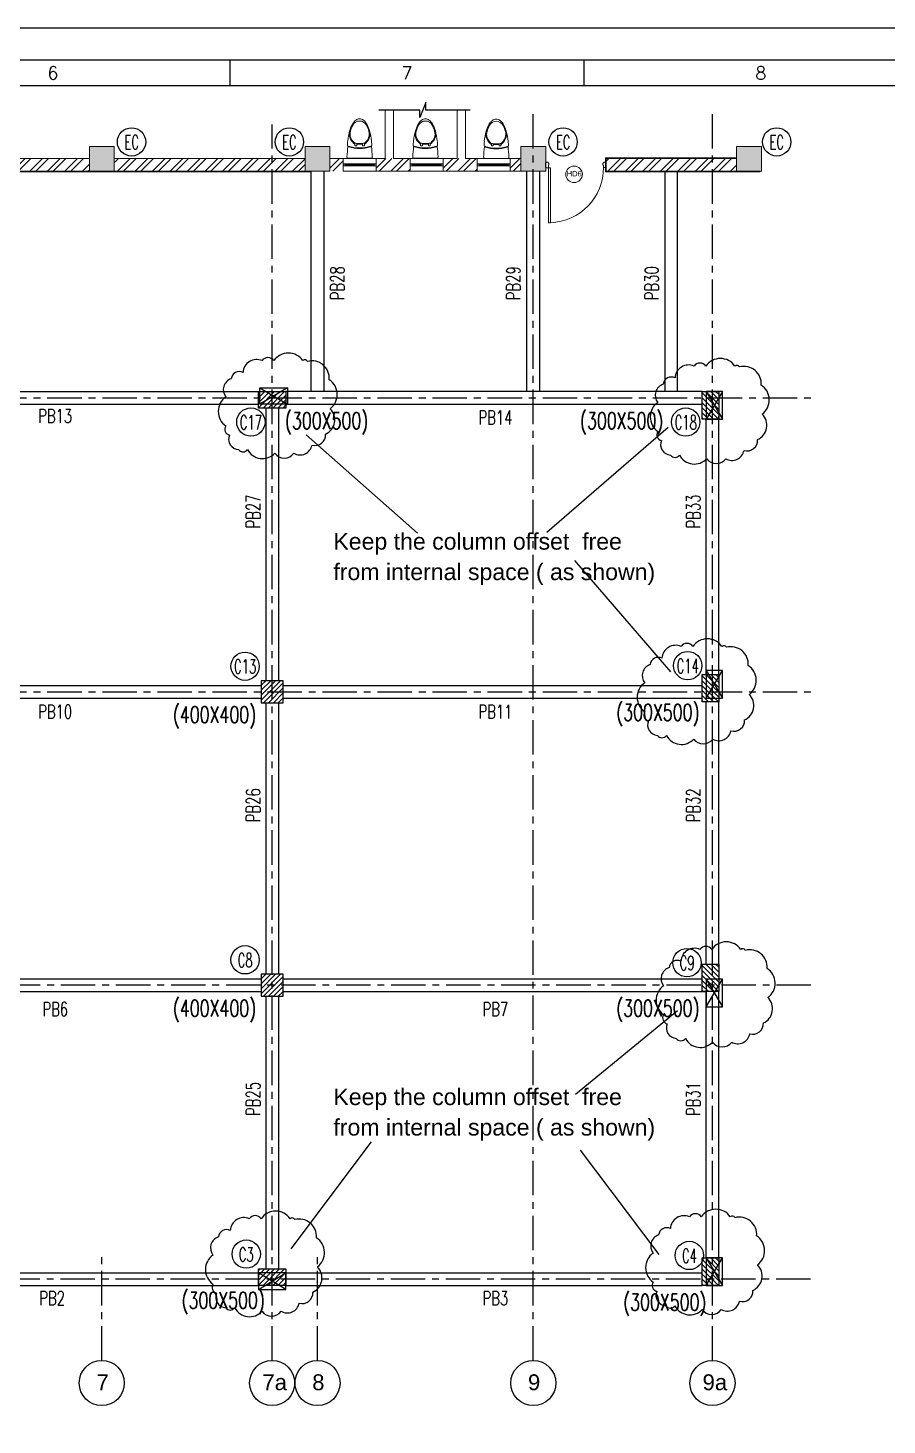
# Model space of a CAD drawing. Header units: millimetres. Extents: x 2659630 to 6742168, y -2425387 to -732288.
# Drawn here: x 3954133 to 3969742, y -1206041 to -1180677 of the extents above; entities that cross this region are included whole.
import ezdxf
from ezdxf.enums import TextEntityAlignment as Align

# ---------------------------------------------------------------- set-up
doc = ezdxf.new("R2010")
doc.units = ezdxf.units.MM
doc.linetypes.add('CENTER', pattern=[2, 1.25, -0.25, 0.25, -0.25])
for name, color, linetype, lineweight in [('A-ANNO-DIMS', 211, 'Continuous', 9), ('A-DOOR', 31, 'Continuous', 18), ('A-DOOR-FRAM', 31, 'Continuous', 18), ('A-DOOR-IDEN', 31, 'Continuous', 9), ('A-furniture', 37, 'Continuous', 0), ('A-GLAZ', 151, 'Continuous', 9), ('A-hatch', 253, 'Continuous', 0), ('A-PLASTER', 50, 'Continuous', 0), ('A-RCC', 2, 'Continuous', 0), ('A-WALL', 113, 'Continuous', 9), ('A-WALL-PATT', 111, 'Continuous', 0), ('licensing text', 7, 'Continuous', 5)]:
    doc.layers.add(name, color=color, linetype=linetype, lineweight=lineweight)
for name, color, linetype in [('PNA', 8, 'Continuous'), ('REVISION CLOUD', 7, 'Continuous'), ('S-BEAM NO', 3, 'Continuous'), ('S-BEAM OUTER', 4, 'Continuous'), ('S-BRECK LINE', 8, 'Continuous'), ('S-COLUMN', 1, 'Continuous'), ('S-COLUMN CIRCLE', 9, 'Continuous'), ('S-COLUMN HATCH', 8, 'Continuous'), ('S-COLUMN NO', 2, 'Continuous'), ('S-COLUMN SIZES', 2, 'Continuous'), ('S-GRIDE CIRCLE', 8, 'Continuous'), ('S-GRIDE LINE', 8, 'CENTER'), ('S-GRIDE NO', 1, 'Continuous')]:
    doc.layers.add(name, color=color, linetype=linetype)
doc.layers.get('A-ANNO-DIMS').off()
doc.styles.add('Arial', font='arial.ttf', dxfattribs={"height": 123})
doc.styles.add('Arial_1', font='arial.ttf', dxfattribs={"height": 98.353293})
doc.styles.add('ROMANS', font='r.shx', dxfattribs={"width": 0.7})
pattern_1 = [(45, (3773214.68, -1356914.08), (-159.09903, 159.09903), []), (45, (3773320.74, -1356914.08), (-159.09903, 159.09903), [])]

# ---------------------------------------------------------------- blocks, each defined once
blk = doc.blocks.new('A$C73F500AF')
at = {"layer": 'A-DOOR'}
blk.add_lwpolyline([(50, 1000), (85, 1000), (85, 0), (50, 0)], close=True, dxfattribs=at)
blk.add_arc((50, 1000), 1000, 272.0058, 0.0695, dxfattribs=at)
at = {"layer": 'A-DOOR-FRAM'}
for p, q in [((0, 1090), (12, 1090)), ((0, 1010), (0, 1090)), ((12, 1100), (40, 1100)), ((12, 1090), (12, 1100)), ((40, 1100), (60, 1075)), ((60, 1045), (50, 1045)), ((50, 1045), (50, 1000)), ((60, 1075), (60, 1045)), ((1060, 1101), (1040, 1076)), ((1040, 1076), (1040, 1046)), ((1040, 1046), (1050, 1046)), ((1050, 1046), (1050, 1001)), ((1088, 1101), (1060, 1101)), ((1088, 1091), (1088, 1101)), ((1100, 1091), (1088, 1091)), ((1100, 1011), (1100, 1091)), ((12, 1010), (0, 1010)), ((12, 1000), (12, 1010)), ((50, 1000), (12, 1000)), ((1050, 1001), (1088, 1001)), ((1088, 1001), (1088, 1011)), ((1088, 1011), (1100, 1011))]:
    blk.add_line(p, q, dxfattribs=at)
blk = doc.blocks.new('M_Door Tag_Mahindra_2_0mm - M_Door Tag_Mahindra 2-1437518-GROUND FLOOR PLAN-01')
at = {"layer": 'A-DOOR-IDEN'}
blk.add_circle((0, 0), 3, dxfattribs=at)
blk = doc.blocks.new('*U2014')
at = {"layer": 'A-GLAZ'}
for p, q in [((600, 230), (0, 230)), ((0, 132), (40, 132)), ((39, 130), (0, 130)), ((0, 130), (0, 100)), ((0, 100), (39, 100)), ((40, 98), (0, 98)), ((600, 0), (0, 0)), ((37, 109), (37, 121)), ((37, 121), (46, 121)), ((46, 109), (37, 109)), ((46, 122), (39, 130)), ((39, 100), (46, 108)), ((40, 132), (48, 123)), ((40, 132), (560, 132)), ((40, 111), (40, 119)), ((40, 119), (560, 119)), ((48, 119), (40, 119)), ((40, 119), (40, 111)), ((560, 111), (40, 111)), ((40, 111), (48, 111)), ((48, 107), (40, 98)), ((560, 98), (40, 98)), ((46, 121), (46, 122)), ((46, 108), (46, 109)), ((48, 123), (48, 119)), ((48, 123), (552, 123)), ((48, 111), (48, 107)), ((48, 107), (552, 107)), ((552, 123), (560, 132)), ((552, 119), (552, 123)), ((560, 119), (552, 119)), ((552, 107), (552, 111)), ((552, 111), (560, 111)), ((560, 98), (552, 107)), ((561, 130), (554, 122)), ((554, 122), (554, 121)), ((554, 121), (563, 121)), ((563, 109), (554, 109)), ((554, 109), (554, 108)), ((554, 108), (561, 100)), ((560, 132), (600, 132)), ((560, 119), (560, 111)), ((560, 111), (560, 119)), ((600, 98), (560, 98)), ((600, 130), (561, 130)), ((561, 100), (600, 100)), ((563, 121), (563, 109)), ((600, 100), (600, 130))]:
    blk.add_line(p, q, dxfattribs=at)
blk = doc.blocks.new('hjhgkhjjkhk')
at = {"layer": 'A-furniture', "linetype": 'ByBlock'}
for p, q in [((-3239410, 38907, -500), (-3238943, 38907, -500)), ((-3239263, 38679, -500), (-3239230, 38679, -500)), ((-3239263, 38630, -500), (-3239263, 38679, -500)), ((-3239231, 38637, -500), (-3239122, 38637, -500)), ((-3239230, 38679, -500), (-3239230, 38637, -500)), ((-3239123, 38651, -500), (-3239230, 38651, -500)), ((-3239123, 38679, -500), (-3239090, 38679, -500)), ((-3239123, 38637, -500), (-3239123, 38679, -500)), ((-3239090, 38679, -500), (-3239090, 38630, -500))]:
    blk.add_line(p, q, dxfattribs=at)
for centre, radius, start, end in [((-3239382, 38882, -500), 25.6, 103.2172, 184.3205), ((-3234363, 39215, -500), 5055, 183.7972, 185.9339), ((-3238971, 38882, -500), 25.6, 355.6795, 76.7816), ((-3243990, 39215, -500), 5055, 354.0661, 356.2028), ((-3239285, 38652, -500), 114, 159.1995, 186.5683), ((-3234351, 39220, -500), 5080, 186.5683, 187.0896), ((-3238431, 38682, -500), 965, 185.2831, 196.4207), ((-3239383, 38693, -500), 7.92, 185.9341, 288.7781), ((-3239379, 38706, -500), 7.92, 185.267, 288.2867), ((-3239176, 38085, -500), 635, 71.2219, 108.7781), ((-3239176, 38092, -500), 639, 71.7134, 108.2867), ((-3239160, 38466, -500), 206, 151.8794, 195.9425), ((-3239125, 38450, -500), 244, 124.5259, 152.5265), ((-3239125, 38450, -500), 229, 133.9968, 159.4423), ((-3239231, 38561, -500), 76.2, 90, 133.9968), ((-3239122, 38561, -500), 76.2, 46.0032, 90), ((-3239228, 38450, -500), 244, 27.4735, 55.4741), ((-3239228, 38450, -500), 229, 20.5577, 46.0032), ((-3239193, 38466, -500), 206, 344.0575, 28.1207), ((-3239921, 38682, -500), 965, 343.5793, 354.7169), ((-3238974, 38706, -500), 7.92, 251.7135, 354.733), ((-3238970, 38693, -500), 7.92, 251.2221, 354.0659), ((-3239068, 38652, -500), 114, 353.4317, 20.8005), ((-3244002, 39220, -500), 5080, 352.9104, 353.4317), ((-3238749, 38591, -500), 635, 196.5593, 209.3999), ((-3239160, 38466, -500), 191, 160.1349, 195.9191), ((-3238749, 38591, -500), 620, 196.5666, 207.1313), ((-3239176, 38371, -500), 140, 207.1313, 332.8687), ((-3239604, 38591, -500), 620, 332.8687, 343.4334), ((-3239604, 38591, -500), 635, 330.6001, 343.4407), ((-3239193, 38466, -500), 191, 344.0809, 19.8651), ((-3239114, 38385, -500), 216, 209.3045, 232.3768), ((-3239176, 38301, -500), 111, 231.6356, 270), ((-3239176, 38301, -500), 111, 270, 308.3644), ((-3239239, 38385, -500), 216, 307.6232, 330.6955)]:
    blk.add_arc(centre, radius, start, end, dxfattribs=at)
blk = doc.blocks.new('A1_SHEET.')
at = {"flags": 128}
blk.add_lwpolyline([(0, 0), (0, 594), (841, 594), (841, 0)], close=True, dxfattribs=at)
at = {"layer": 'PNA'}
for p, q in [((418, 587.8), (418, 582.8)), ((486.42, 587.8), (486.42, 582.8))]:
    blk.add_line(p, q, dxfattribs=at)
at = {"layer": 'PNA', "color": 1}
for points in [[(7.5, 6.2), (833.5, 6.2), (833.5, 587.8), (7.5, 587.8)], [(17.5, 11.2), (828.5, 11.2), (828.5, 582.8), (17.5, 582.8)]]:
    blk.add_lwpolyline(points, close=True, dxfattribs=at)
at = {"layer": 'PNA', "style": 'ROMANS'}
for s, p in [('6', (383.8, 585.3)), ('7', (452.22, 585.3)), ('8', (520.63, 585.3))]:
    blk.add_text(s, height=2.5, dxfattribs=at).set_placement(p, align=Align.MIDDLE)

msp = doc.modelspace()

# ---------------------------------------------------------------- hatches: boundary and pattern name
at = {"layer": 'A-WALL-PATT'}
h = msp.add_hatch(dxfattribs=at)
h.set_pattern_fill('ANSI32', color=256, scale=600, angle=360, style=0)
h.set_pattern_definition(pattern_1)
h.paths.add_polyline_path([(3955249.381, -1183047.978), (3951779.381, -1183047.857), (3951779.38, -1183277.946), (3955249.38, -1183278.04)])
h = msp.add_hatch(dxfattribs=at)
h.set_pattern_fill('ANSI32', color=256, scale=600, angle=360, style=0)
h.set_pattern_definition(pattern_1)
h.paths.add_polyline_path([(3959169.381, -1183047.978), (3955699.381, -1183047.96), (3955699.38, -1183277.957), (3955700.351, -1183277.957), (3959169.38, -1183278.142)])
h = msp.add_hatch(dxfattribs=at)
h.set_pattern_fill('ANSI32', color=256, scale=600, angle=360, style=0)
h.set_pattern_definition([(45, (3784974.68, -1356914.14), (-159.09903, 159.09903), []), (45, (3785080.74, -1356914.14), (-159.09903, 159.09903), [])])
h.paths.add_polyline_path([(3959859.459, -1183278.088), (3959859.459, -1183048.01), (3959619.381, -1183048.015), (3959619.38, -1183278.094)])
h = msp.add_hatch(dxfattribs=at)
h.set_pattern_fill('ANSI32', color=256, scale=600, angle=360, style=0)
h.set_pattern_definition([(45, (3785814.76, -1356914.17), (-159.09903, 159.09903), []), (45, (3785920.82, -1356914.17), (-159.09903, 159.09903), [])])
h.paths.add_polyline_path([(3961076.959, -1183277.902), (3961076.959, -1183047.824), (3960459.461, -1183048.04), (3960459.46, -1183278.119)])
h = msp.add_hatch(dxfattribs=at)
h.set_pattern_fill('ANSI32', color=256, scale=600, angle=360, style=0)
h.set_pattern_definition([(45, (3787032.26, -1356914.18), (-159.09903, 159.09903), []), (45, (3787138.32, -1356914.18), (-159.09903, 159.09903), [])])
h.paths.add_polyline_path([(3962294.459, -1183277.915), (3962294.459, -1183047.837), (3961676.961, -1183048.053), (3961676.96, -1183278.132)])
h = msp.add_hatch(dxfattribs=at)
h.set_pattern_fill('ANSI32', color=256, scale=600, angle=360, style=0)
h.set_pattern_definition([(45, (3788249.76, -1356914.18), (-159.09903, 159.09903), []), (45, (3788355.83, -1356914.18), (-159.09903, 159.09903), [])])
h.paths.add_polyline_path([(3963089.38, -1183278.064), (3963089.381, -1183047.985), (3962894.462, -1183048.053), (3962894.461, -1183278.132)])
h = msp.add_hatch(dxfattribs=at)
h.set_pattern_fill('ANSI32', color=256, scale=600, angle=360, style=0)
h.set_pattern_definition(pattern_1)
h.paths.add_polyline_path([(3964639.132, -1183047.856), (3967009.38, -1183047.856), (3967009.38, -1183277.864), (3964639.132, -1183277.864)])
at = {"layer": 'S-COLUMN HATCH', "true_color": 0x939598}
h = msp.add_hatch(dxfattribs=at)
h.set_pattern_fill('ANSI31', color=252, scale=20, angle=180)
h.set_pattern_definition([(225, (308004.35, -312647.56), (44.9012806, -44.9012806), [])])
h.paths.add_polyline_path([(3958321.071, -1187277.705), (3958821.07, -1187277.705), (3958821.07, -1187577.707), (3958321.071, -1187577.707)])
h = msp.add_hatch(dxfattribs=at)
h.set_pattern_fill('ANSI31', color=252, scale=20, angle=270)
h.set_pattern_definition([(315, (3091754.31, -4838094.43), (44.9012806, 44.9012806), [])])
h.paths.add_polyline_path([(3966384.454, -1187777.704), (3966384.454, -1187277.705), (3966684.456, -1187277.705), (3966684.456, -1187777.704)])
h = msp.add_hatch(dxfattribs=at)
h.set_pattern_fill('ANSI31', color=252, scale=20, angle=180)
h.set_pattern_definition([(225, (301444.07, -328067.846), (44.9012806, -44.9012806), [])])
h.paths.add_polyline_path([(3958771.07, -1192527.707), (3958371.07, -1192527.707), (3958371.07, -1192927.707), (3958771.07, -1192927.707)])
h = msp.add_hatch(dxfattribs=at)
h.set_pattern_fill('ANSI31', color=252, scale=20, angle=270)
h.set_pattern_definition([(315, (3091754.32, -4843229.43), (44.9012806, 44.9012806), [])])
h.paths.add_polyline_path([(3966384.461, -1192912.707), (3966384.461, -1192412.708), (3966684.463, -1192412.708), (3966684.463, -1192912.707)])
h = msp.add_hatch(dxfattribs=at)
h.set_pattern_fill('ANSI31', color=252, scale=20, angle=270)
h.set_pattern_definition([(315, (3091754.31, -4848489.43), (44.9012806, 44.9012806), [])])
h.paths.add_polyline_path([(3966384.451, -1198172.706), (3966384.451, -1197672.708), (3966684.454, -1197672.708), (3966684.454, -1198172.706)])
h = msp.add_hatch(dxfattribs=at)
h.set_pattern_fill('ANSI31', color=252, scale=20, angle=180)
h.set_pattern_definition([(225, (301444.07, -333397.846), (44.9012806, -44.9012806), [])])
h.paths.add_polyline_path([(3958771.07, -1197857.707), (3958371.07, -1197857.707), (3958371.07, -1198257.707), (3958771.07, -1198257.707)])
h = msp.add_hatch(dxfattribs=at)
h.set_pattern_fill('ANSI31', color=252, scale=20, angle=270)
h.set_pattern_definition([(315, (3091754.31, -4853824.43), (44.9012806, 44.9012806), [])])
h.paths.add_polyline_path([(3966384.454, -1203507.707), (3966384.454, -1203007.708), (3966684.456, -1203007.708), (3966684.456, -1203507.707)])
h = msp.add_hatch(dxfattribs=at)
h.set_pattern_fill('ANSI31', color=252, scale=20, angle=180)
h.set_pattern_definition([(225, (308004.35, -328577.56), (44.9012806, -44.9012806), [])])
h.paths.add_polyline_path([(3958321.071, -1203207.704), (3958821.07, -1203207.704), (3958821.07, -1203507.707), (3958321.071, -1203507.707)])

# ---------------------------------------------------------------- linework, layer by layer
at = {"layer": 'A-hatch', "color": 252, "true_color": 0x939598}
for points in [[(3955249.456, -1183277.972), (3955249.456, -1182827.972), (3955699.38, -1183277.974)], [(3955699.38, -1183277.974), (3955249.456, -1182827.972), (3955699.38, -1182827.974)], [(3959169.456, -1183277.992), (3959169.456, -1182827.992), (3959619.38, -1183277.994)], [(3959619.38, -1183277.994), (3959169.456, -1182827.992), (3959619.38, -1182827.994)], [(3963089.382, -1183278.012), (3963089.38, -1183278.012), (3963089.382, -1182828.012)], [(3963089.454, -1183278.012), (3963089.382, -1182828.012), (3963089.454, -1182828.012)], [(3963089.382, -1183278.012), (3963089.382, -1182828.012), (3963089.454, -1183278.012)], [(3963089.456, -1183278.012), (3963089.454, -1182828.012), (3963089.456, -1182828.012)], [(3963089.454, -1183278.012), (3963089.454, -1182828.012), (3963089.456, -1183278.012)], [(3963539.38, -1183278.015), (3963089.456, -1182828.012), (3963539.38, -1182828.015)], [(3963089.456, -1183278.012), (3963089.456, -1182828.012), (3963539.38, -1183278.015)], [(3963539.38, -1183278.015), (3963539.38, -1182828.015), (3963539.382, -1182828.015)], [(3967009.382, -1183278.033), (3967009.38, -1183278.033), (3967009.382, -1182828.037)], [(3967009.454, -1183278.033), (3967009.382, -1182828.037), (3967009.454, -1182828.037)], [(3967009.382, -1183278.033), (3967009.382, -1182828.037), (3967009.454, -1183278.033)], [(3967009.456, -1183278.033), (3967009.454, -1182828.037), (3967009.456, -1182828.037)], [(3967009.454, -1183278.033), (3967009.454, -1182828.037), (3967009.456, -1183278.033)], [(3967459.38, -1183278.035), (3967009.456, -1182828.037), (3967459.38, -1182828.039)], [(3967009.456, -1183278.033), (3967009.456, -1182828.037), (3967459.38, -1183278.035)], [(3967459.38, -1183278.035), (3967459.38, -1182828.039), (3967459.382, -1182828.039)]]:
    msp.add_solid(points, dxfattribs=at)
at = {"layer": 'A-PLASTER'}
for p, q in [((3967009.382, -1183036.032), (3964627.132, -1183035.855)), ((3964627.132, -1183035.855), (3964627.132, -1183289.851)), ((3959267.311, -1183290.148), (3950808.09, -1183289.92)), ((3964627.132, -1183289.851), (3967435.936, -1183290.025))]:
    msp.add_line(p, q, dxfattribs=at)
at = {"layer": 'A-RCC'}
for p, q in [((3959169.382, -1182827.992), (3959169.38, -1183277.992)), ((3959169.382, -1182827.992), (3959169.38, -1183278.086)), ((3959619.382, -1182827.994), (3959169.382, -1182827.992)), ((3959619.382, -1182827.994), (3959169.382, -1182827.992)), ((3959619.38, -1183277.994), (3959619.382, -1182827.994)), ((3959619.38, -1183277.994), (3959619.382, -1182827.994)), ((3963089.382, -1182828.012), (3963089.38, -1183278.012)), ((3963539.382, -1182828.015), (3963089.382, -1182828.012)), ((3963539.38, -1183278.015), (3963539.382, -1182828.015)), ((3967009.38, -1183278.033), (3967009.382, -1182828.037)), ((3967009.382, -1182828.037), (3967459.382, -1182828.039)), ((3967459.382, -1182828.039), (3967459.38, -1183278.035)), ((3959169.38, -1183277.992), (3959619.38, -1183277.994)), ((3959169.38, -1183277.992), (3959619.38, -1183277.994)), ((3963089.38, -1183278.012), (3963539.38, -1183278.015)), ((3967459.38, -1183278.035), (3967009.38, -1183278.033))]:
    msp.add_line(p, q, dxfattribs=at)
msp.add_lwpolyline([(3955699.38, -1183277.974), (3955699.382, -1182827.974), (3955249.382, -1182827.972), (3955249.38, -1183278.068), (3955700.351, -1183277.957), (3955250.351, -1183277.955)], dxfattribs=at)
at = {"layer": 'A-WALL'}
for p, q in [((3960626.14, -1183048.001), (3960626.136, -1182167.046)), ((3960776.14, -1183048.002), (3960776.136, -1182167.046)), ((3961932.756, -1183048.014), (3961932.752, -1182167.052)), ((3962082.756, -1183048.015), (3962082.752, -1182167.053)), ((3951779.38, -1183047.857), (3955249.381, -1183047.978)), ((3955699.381, -1183047.96), (3959169.381, -1183047.978)), ((3959859.459, -1183048.022), (3959619.381, -1183047.995)), ((3959859.459, -1183048.022), (3959859.459, -1183278.009)), ((3960626.14, -1183048.001), (3960459.459, -1183048)), ((3960459.459, -1183048.019), (3960459.459, -1183278.006)), ((3961076.959, -1183048.016), (3960776.14, -1183048.002)), ((3961076.959, -1183048.016), (3961076.959, -1183278.003)), ((3961676.959, -1183048.015), (3961932.761, -1183048.014)), ((3961676.959, -1183048.015), (3961676.959, -1183278.006)), ((3962082.761, -1183048.015), (3962294.459, -1183048.016)), ((3962294.46, -1183048.022), (3962294.46, -1183278.01)), ((3963089.381, -1183048.014), (3962894.459, -1183048.013)), ((3962894.46, -1183048.022), (3962894.46, -1183278.013)), ((3967009.381, -1183048.032), (3964639.132, -1183047.856)), ((3964639.132, -1183047.856), (3964639.132, -1183277.852)), ((3959279.358, -1183278.148), (3951779.38, -1183277.946)), ((3961076.96, -1183278.003), (3960459.46, -1183278)), ((3962294.46, -1183278.01), (3961676.959, -1183278.006)), ((3963199.374, -1183278.008), (3962894.46, -1183278.01)), ((3963199.374, -1183278.014), (3963429.222, -1183278.014)), ((3964639.132, -1183277.852), (3967009.38, -1183277.864)), ((3965929.374, -1183278.025), (3965929.374, -1183278.025))]:
    msp.add_line(p, q, dxfattribs=at)
at = {"layer": 'A-WALL', "color": 1}
for p, q in [((3961159.374, -1183278.004), (3960709.38, -1183278.001)), ((3961759.374, -1183278.007), (3962339.38, -1183278.01))]:
    msp.add_line(p, q, dxfattribs=at)
at = {"layer": 'A-WALL'}
msp.add_arc((3965929.374, -1183278.025), 20, 269.9923263, 269.9997035, dxfattribs=at)
at = {"layer": 'REVISION CLOUD', "ltscale": 2500}
for p, q in [((3958346.07, -1187207.66), (3958846.068, -1187507.858)), ((3958846.068, -1187207.66), (3958346.07, -1187507.858)), ((3966754.459, -1187277.703), (3966454.456, -1187777.701)), ((3966454.456, -1187277.703), (3966754.459, -1187777.701)), ((3966454.456, -1192842.705), (3966754.459, -1192342.807)), ((3966454.456, -1192342.807), (3966754.459, -1192842.705)), ((3966454.466, -1197947.705), (3966754.468, -1198447.603)), ((3966454.466, -1198447.603), (3966754.468, -1197947.706)), ((3966454.466, -1203507.705), (3966754.468, -1203007.807)), ((3966454.466, -1203007.807), (3966754.468, -1203507.705)), ((3958820.959, -1203577.705), (3958321.061, -1203277.702)), ((3958321.061, -1203577.705), (3958820.959, -1203277.702))]:
    msp.add_line(p, q, dxfattribs=at)
for points in [[(3958040.942, -1186930.689, 0.52056705), (3957826.544, -1187046.053, 0.52056705), (3957727.596, -1187375.661, 0.52056705), (3957727.596, -1187903.038, 0.52056705), (3957727.596, -1187903.038, 0.52056705), (3957793.568, -1188067.842, 0.52056705), (3957958.487, -1188331.527, 0.52056705), (3958123.407, -1188331.527, 0.52056705), (3958618.166, -1188397.45, 0.52056705), (3958964.498, -1188397.45, 0.52056705), (3959294.337, -1188249.125, 0.52056705), (3959541.711, -1188051.36, 0.52056705), (3959624.176, -1187589.909, 0.52056705), (3959607.683, -1187062.536, 0.52056705), (3959607.683, -1187062.536, 0.52056705), (3959607.683, -1187062.536, 0.52056705), (3959211.872, -1186732.923, 0.52056705), (3959211.872, -1186732.923, 0.52056705), (3959129.417, -1186716.445, 0.52056705), (3958601.673, -1186716.445, 0.52056705), (3958601.673, -1186716.445, 0.52056705), (3958387.274, -1186716.445, 0.52056705), (3958040.942, -1186930.689)], [(3965889.443, -1187029.968, 0.52056705), (3965675.044, -1187145.331, 0.52056705), (3965576.096, -1187474.939, 0.52056705), (3965576.096, -1188002.317, 0.52056705), (3965576.096, -1188002.317, 0.52056705), (3965642.068, -1188167.121, 0.52056705), (3965806.988, -1188430.806, 0.52056705), (3965971.907, -1188430.806, 0.52056705), (3966466.666, -1188496.729, 0.52056705), (3966812.998, -1188496.729, 0.52056705), (3967142.837, -1188348.404, 0.52056705), (3967390.212, -1188150.638, 0.52056705), (3967472.677, -1187689.188, 0.52056705), (3967456.184, -1187161.814, 0.52056705), (3967456.184, -1187161.814, 0.52056705), (3967456.184, -1187161.814, 0.52056705), (3967060.373, -1186832.202, 0.52056705), (3967060.373, -1186832.202, 0.52056705), (3966977.918, -1186815.723, 0.52056705), (3966450.173, -1186815.723, 0.52056705), (3966450.173, -1186815.723, 0.52056705), (3966235.775, -1186815.723, 0.52056705), (3965889.443, -1187029.968)], [(3965652.737, -1192119.403, 0.52056705), (3965438.339, -1192234.767, 0.52056705), (3965339.391, -1192564.375, 0.52056705), (3965339.391, -1193091.753, 0.52056705), (3965339.391, -1193091.753, 0.52056705), (3965405.363, -1193256.557, 0.52056705), (3965570.282, -1193520.242, 0.52056705), (3965735.202, -1193520.242, 0.52056705), (3966229.961, -1193586.165, 0.52056705), (3966576.293, -1193586.165, 0.52056705), (3966906.132, -1193437.84, 0.52056705), (3967153.506, -1193240.074, 0.52056705), (3967235.971, -1192778.624, 0.52056705), (3967219.478, -1192251.25, 0.52056705), (3967219.478, -1192251.25, 0.52056705), (3967219.478, -1192251.25, 0.52056705), (3966823.667, -1191921.638, 0.52056705), (3966823.667, -1191921.638, 0.52056705), (3966741.212, -1191905.159, 0.52056705), (3966213.468, -1191905.159, 0.52056705), (3966213.468, -1191905.159, 0.52056705), (3965999.069, -1191905.159, 0.52056705), (3965652.737, -1192119.403)], [(3965995.353, -1197620.481, 0.52056705), (3965780.955, -1197735.844, 0.52056705), (3965682.007, -1198065.452, 0.52056705), (3965682.007, -1198592.83, 0.52056705), (3965682.007, -1198592.83, 0.52056705), (3965747.979, -1198757.634, 0.52056705), (3965912.898, -1199021.319, 0.52056705), (3966077.818, -1199021.319, 0.52056705), (3966572.577, -1199087.242, 0.52056705), (3966918.909, -1199087.242, 0.52056705), (3967248.748, -1198938.917, 0.52056705), (3967496.122, -1198741.151, 0.52056705), (3967578.587, -1198279.701, 0.52056705), (3967562.094, -1197752.327, 0.52056705), (3967562.094, -1197752.327, 0.52056705), (3967562.094, -1197752.327, 0.52056705), (3967166.283, -1197422.715, 0.52056705), (3967166.283, -1197422.715, 0.52056705), (3967083.828, -1197406.236, 0.52056705), (3966556.084, -1197406.236, 0.52056705), (3966556.084, -1197406.236, 0.52056705), (3966341.685, -1197406.236, 0.52056705), (3965995.353, -1197620.481)], [(3957808.452, -1202509.081, 0.52056705), (3957594.054, -1202624.444, 0.52056705), (3957495.106, -1202954.052, 0.52056705), (3957495.106, -1203481.43, 0.52056705), (3957495.106, -1203481.43, 0.52056705), (3957561.078, -1203646.234, 0.52056705), (3957725.998, -1203909.919, 0.52056705), (3957890.917, -1203909.919, 0.52056705), (3958385.676, -1203975.842, 0.52056705), (3958732.008, -1203975.842, 0.52056705), (3959061.847, -1203827.517, 0.52056705), (3959309.222, -1203629.751, 0.52056705), (3959391.687, -1203168.301, 0.52056705), (3959375.194, -1202640.927, 0.52056705), (3959375.194, -1202640.927, 0.52056705), (3959375.194, -1202640.927, 0.52056705), (3958979.383, -1202311.315, 0.52056705), (3958979.383, -1202311.315, 0.52056705), (3958896.928, -1202294.836, 0.52056705), (3958369.183, -1202294.836, 0.52056705), (3958369.183, -1202294.836, 0.52056705), (3958154.785, -1202294.836, 0.52056705), (3957808.452, -1202509.081)], [(3965805.409, -1202474.569, 0.52056705), (3965591.011, -1202589.933, 0.52056705), (3965492.063, -1202919.541, 0.52056705), (3965492.063, -1203446.919, 0.52056705), (3965492.063, -1203446.919, 0.52056705), (3965558.035, -1203611.723, 0.52056705), (3965722.955, -1203875.408, 0.52056705), (3965887.874, -1203875.408, 0.52056705), (3966382.633, -1203941.331, 0.52056705), (3966728.965, -1203941.331, 0.52056705), (3967058.804, -1203793.006, 0.52056705), (3967306.179, -1203595.24, 0.52056705), (3967388.644, -1203133.79, 0.52056705), (3967372.151, -1202606.416, 0.52056705), (3967372.151, -1202606.416, 0.52056705), (3967372.151, -1202606.416, 0.52056705), (3966976.34, -1202276.804, 0.52056705), (3966976.34, -1202276.804, 0.52056705), (3966893.885, -1202260.325, 0.52056705), (3966366.14, -1202260.325, 0.52056705), (3966366.14, -1202260.325, 0.52056705), (3966151.742, -1202260.325, 0.52056705), (3965805.409, -1202474.569)]]:
    msp.add_lwpolyline(points, format="xyb", dxfattribs=at)
for points in [[(3958346.07, -1187207.66), (3958846.068, -1187207.66), (3958846.068, -1187507.662), (3958346.07, -1187507.662)], [(3966754.459, -1187277.703), (3966454.456, -1187277.703), (3966454.456, -1187777.701), (3966754.459, -1187777.701)], [(3966754.459, -1192342.807), (3966454.456, -1192342.807), (3966454.456, -1192842.705), (3966754.459, -1192842.705)], [(3966754.468, -1197947.705), (3966454.466, -1197947.705), (3966454.466, -1198447.603), (3966754.468, -1198447.603)], [(3966754.468, -1203007.807), (3966454.466, -1203007.807), (3966454.466, -1203507.705), (3966754.468, -1203507.705)], [(3958321.061, -1203277.702), (3958321.061, -1203577.705), (3958820.959, -1203577.705), (3958820.959, -1203277.702)]]:
    msp.add_lwpolyline(points, close=True, dxfattribs=at)
for points in [[(3965765.74, -1187933.466), (3963558.881, -1189837.544)], [(3959186.768, -1188065.252), (3961213.664, -1189850.529)], [(3965812.312, -1192369.242), (3964068.624, -1190346.367)], [(3965933.117, -1198518.177), (3964083.129, -1200038.708)], [(3958915.369, -1202838.907), (3960373.932, -1200897.783)], [(3965601.041, -1202942.386), (3964170.848, -1201048.189)]]:
    msp.add_lwpolyline(points, dxfattribs=at)
at = {"layer": 'S-BEAM OUTER', "ltscale": 2500}
for p, q in [((3959279.358, -1187277.939), (3959279.31, -1183277.993)), ((3959509.449, -1183277.994), (3959509.496, -1187277.939)), ((3963199.215, -1187277.705), (3963199.374, -1183278.016)), ((3963429.222, -1183278.014), (3963429.353, -1187277.96)), ((3965704.456, -1183277.995, 0), (3965704.456, -1187277.729, 0)), ((3965934.456, -1187277.881, 0), (3965934.477, -1183277.859)), ((3950796.068, -1187277.898), (3958321.071, -1187277.898)), ((3966384.454, -1187277.705), (3958821.07, -1187277.705)), ((3950796.068, -1187507.898), (3958321.071, -1187507.898)), ((3958821.07, -1187507.705), (3966384.454, -1187507.705)), ((3958456.068, -1187577.707), (3958456.068, -1192527.707)), ((3958686.068, -1187577.707), (3958686.068, -1192527.707)), ((3966454.456, -1192412.708), (3966454.456, -1187777.704)), ((3966684.456, -1192462.708), (3966684.456, -1187727.705)), ((3950771.003, -1192612.708), (3958371.07, -1192612.708)), ((3958767.909, -1192612.708), (3966384.461, -1192612.708)), ((3950771.003, -1192842.708), (3958371.07, -1192842.708)), ((3958767.909, -1192842.708), (3966384.461, -1192842.708)), ((3958456.068, -1192927.707), (3958456.068, -1197857.707)), ((3958686.068, -1192927.707), (3958686.068, -1197857.707)), ((3966454.463, -1197672.708), (3966454.463, -1192912.707)), ((3966684.463, -1197722.709), (3966684.463, -1192912.707)), ((3950771.003, -1197942.706), (3958371.07, -1197942.706)), ((3958771.07, -1197942.706), (3966384.451, -1197942.706)), ((3950771.003, -1198172.706), (3958371.07, -1198172.706)), ((3958771.07, -1198172.706), (3966454.456, -1198172.706)), ((3966454.454, -1203007.708), (3966454.454, -1198172.706)), ((3966684.454, -1203007.708), (3966684.454, -1198172.706)), ((3958456.068, -1198257.705), (3958456.068, -1203207.704)), ((3958686.068, -1198257.705), (3958686.068, -1203207.704)), ((3950820.998, -1203277.707), (3958326.066, -1203277.707)), ((3950820.998, -1203507.707), (3958326.066, -1203507.707)), ((3958826.065, -1203277.709), (3966384.454, -1203277.707)), ((3958826.065, -1203507.709), (3966384.454, -1203507.707))]:
    msp.add_line(p, q, dxfattribs=at)
at = {"layer": 'S-BRECK LINE'}
msp.add_lwpolyline([(3962166.303, -1182167.046), (3961363.8, -1182167.047), (3961363.8, -1182029.674), (3961250.984, -1182304.421), (3961250.984, -1182167.047), (3960508.206, -1182167.046)], dxfattribs=at)
at = {"layer": 'S-COLUMN', "color": 1}
for points in [[(3958321.071, -1187277.705), (3958821.07, -1187277.705), (3958821.07, -1187577.707), (3958321.071, -1187577.707)], [(3966384.454, -1187777.704), (3966384.454, -1187277.705), (3966684.456, -1187277.705), (3966684.456, -1187777.704)], [(3958771.07, -1192527.707), (3958371.07, -1192527.707), (3958371.07, -1192927.707), (3958771.07, -1192927.707)], [(3966384.461, -1192912.707), (3966384.461, -1192412.708), (3966684.463, -1192412.708), (3966684.463, -1192912.707)], [(3966384.451, -1198172.706), (3966384.451, -1197672.708), (3966684.454, -1197672.708), (3966684.454, -1198172.706)], [(3958771.07, -1197857.707), (3958371.07, -1197857.707), (3958371.07, -1198257.707), (3958771.07, -1198257.707)], [(3966384.454, -1203507.707), (3966384.454, -1203007.708), (3966684.456, -1203007.708), (3966684.456, -1203507.707)], [(3958321.071, -1203207.704), (3958821.07, -1203207.704), (3958821.07, -1203507.707), (3958321.071, -1203507.707)]]:
    msp.add_lwpolyline(points, close=True, dxfattribs=at)
at = {"layer": 'S-COLUMN CIRCLE'}
for centre in [(3956015.121, -1182745.634), (3956015.121, -1182745.634), (3958882.893, -1182745.634), (3958882.893, -1182745.634), (3963855.974, -1182745.634), (3963855.974, -1182745.634), (3967737.318, -1182745.634), (3967737.318, -1182745.634), (3958183.005, -1187832.116), (3966083.094, -1187832.116), (3958078.455, -1192264.932), (3966119.672, -1192254.134), (3958078.455, -1197594.932), (3966106.401, -1197646.726), (3958098.548, -1202937.785), (3966149.236, -1202962.179)]:
    msp.add_circle(centre, 257.143, dxfattribs=at)
at = {"layer": 'S-GRIDE CIRCLE'}
for centre in [(3955474.461, -1205278.267), (3955474.461, -1205278.267), (3955474.461, -1205278.267), (3958571.07, -1205278.267), (3958571.07, -1205278.267), (3958571.07, -1205278.267), (3959394.461, -1205278.267), (3959394.461, -1205278.267), (3959394.461, -1205278.267), (3963314.461, -1205278.267), (3963314.461, -1205278.267), (3963314.461, -1205278.267), (3966569.461, -1205278.267), (3966569.461, -1205278.267), (3966569.461, -1205278.267)]:
    msp.add_circle(centre, 409.836, dxfattribs=at)
at = {"layer": 'S-GRIDE LINE', "ltscale": 500}
for p, q in [((3958571.07, -1204868.431), (3958571.07, -1182428.411)), ((3963314.461, -1204868.431), (3963314.461, -1182239.252)), ((3966569.461, -1204868.431), (3966569.461, -1182239.252)), ((3936484.835, -1187392.705), (3968360.066, -1187392.705)), ((3936484.835, -1192727.707), (3968360.066, -1192727.707)), ((3968357.388, -1198057.707), (3936484.835, -1198057.707)), ((3955474.461, -1204868.431), (3955474.461, -1202868.431)), ((3959394.461, -1204868.431), (3959394.461, -1202868.431)), ((3968350.075, -1203392.707), (3936484.835, -1203392.707))]:
    msp.add_line(p, q, dxfattribs=at)

# ---------------------------------------------------------------- block references
at = {"xscale": 94.00879904875153, "yscale": 94.00879904875153, "zscale": 94.00879904875153}
msp.add_blockref('A1_SHEET.', (3918505.338, -1236518.147), dxfattribs=at)
at = {"layer": 'A-ANNO-DIMS'}
msp.add_blockref('A$C73F500AF', (3963539.163, -1184214.192), dxfattribs=at)
at = {"layer": 'A-DOOR-IDEN', "xscale": -49.99999999999997, "yscale": 49.99999999999998, "zscale": 49.99999999999998, "rotation": 328.2684126260899}
msp.add_blockref('M_Door Tag_Mahindra_2_0mm - M_Door Tag_Mahindra 2-1437518-GROUND FLOOR PLAN-01', (3964055.655, -1183334.129), dxfattribs=at)
at = {"layer": 'A-WALL'}
for name, p, rotation in [('hjhgkhjjkhk', (720982.832, -1144152.779), 180.0002988291292), ('hjhgkhjjkhk', (722177.754, -1144152.773), 180.0002988291292), ('hjhgkhjjkhk', (723464.37, -1144157.798), 180.0002988291292), ('*U2014', (3959859.46, -1183278.022), 0.0002867855298004242), ('*U2014', (3962294.46, -1183278.01), 0.0002867855298004242)]:
    msp.add_blockref(name, p, dxfattribs=dict(at, rotation=rotation))
at = {"layer": 'A-WALL', "color": 1, "rotation": 0.0002867855298004242}
msp.add_blockref('*U2014', (3961076.96, -1183278.016), dxfattribs=at)

# ---------------------------------------------------------------- texts
at = {"layer": 'A-DOOR-IDEN', "insert": (3964058.655, -1183273.878), "char_height": 98.3533, "width": 208.8, "attachment_point": 2, "rotation": 0.1314106, "line_spacing_factor": 0.938532, "style": 'Arial_1'}
msp.add_mtext('HD6', dxfattribs=at)
at = {"layer": 'licensing text', "style": 'Arial'}
for s, p in [('Keep the column offset  free ', (3959682.939, -1190148.234)), ('from internal space ( as shown)', (3959682.939, -1190701.164)), ('Keep the column offset  free ', (3959682.939, -1200232.001)), ('from internal space ( as shown)', (3959682.939, -1200784.931))]:
    msp.add_text(s, height=300, rotation=359.999975, dxfattribs=at).set_placement(p)
at = {"layer": 'S-BEAM NO', "style": 'ROMANS', "width": 0.7}
for s, p in [('PB28', (3959754.612, -1185310.167, 0)), ('PB29', (3962950.601, -1185310.167, 0)), ('PB30', (3965466.018, -1185310.167, 0)), ('PB27', (3958225.036, -1189454.33, 0)), ('PB33', (3966223.421, -1189454.33, 0)), ('PB26', (3958225.031, -1194789.186, 0)), ('PB32', (3966223.416, -1194789.186, 0)), ('PB25', (3958225.036, -1200119.185, 0)), ('PB31', (3966223.421, -1200119.185, 0))]:
    msp.add_text(s, height=250, rotation=90, dxfattribs=at).set_placement(p, align=Align.MIDDLE_CENTER)
for s, p in [('PB13', (3954628.358, -1187721.797, 0)), ('PB14', (3962626.761, -1187748.5, 0)), ('PB10', (3954628.422, -1193089.813, 0)), ('PB11', (3962626.761, -1193089.814, 0)), ('PB6', (3954628.417, -1198489.924, 0)), ('PB7', (3962626.761, -1198489.925, 0)), ('PB2', (3954572.551, -1203737.873, 0)), ('PB3', (3962626.761, -1203737.874, 0))]:
    msp.add_text(s, height=250, dxfattribs=at).set_placement(p, align=Align.MIDDLE_CENTER)
at = {"layer": 'S-COLUMN NO', "style": 'ROMANS', "width": 0.6}
for s, p in [('EC', (3956016.489, -1182751.164, 0)), ('EC', (3956016.489, -1182751.164, 0)), ('EC', (3958884.261, -1182751.164, 0)), ('EC', (3958884.261, -1182751.164, 0)), ('EC', (3963857.343, -1182751.164, 0)), ('EC', (3963857.343, -1182751.164, 0)), ('EC', (3967738.687, -1182751.164, 0)), ('EC', (3967738.687, -1182751.164, 0)), ('C17', (3958184.374, -1187837.647, 0)), ('C18', (3966084.463, -1187837.647, 0)), ('C13', (3958079.824, -1192270.462, 0)), ('C14', (3966121.04, -1192259.665, 0)), ('C8', (3958079.824, -1197600.462, 0)), ('C9', (3966107.769, -1197652.257, 0)), ('C3', (3958099.917, -1202943.316, 0)), ('C4', (3966150.605, -1202967.709, 0))]:
    msp.add_text(s, height=257.1429, dxfattribs=at).set_placement(p, align=Align.MIDDLE_CENTER)
at = {"layer": 'S-COLUMN SIZES', "lineweight": -2, "style": 'ROMANS', "width": 0.7}
for s, p in [('(300X500)', (3959559.921, -1187808.461, 0)), ('(300X500)', (3964920.953, -1187808.461, 0)), ('(400X400)', (3957523.423, -1193144.248, 0)), ('(300X500)', (3965577.855, -1193103.465, 0)), ('(400X400)', (3957523.423, -1198474.246, 0)), ('(300X500)', (3965577.855, -1198473.463, 0)), ('(300X500)', (3957680.814, -1203775.856, 0)), ('(300X500)', (3965704.241, -1203810.549, 0))]:
    msp.add_text(s, height=300, dxfattribs=at).set_placement(p, align=Align.MIDDLE_CENTER)
at = {"layer": 'S-GRIDE NO', "style": 'Arial'}
for s, height, p in [('7', 287.919, (3955377.78, -1205408.106)), ('7a', 287.9195, (3958391.399, -1205408.106)), ('8', 287.919, (3959297.78, -1205408.106)), ('9', 287.919, (3963217.78, -1205408.106)), ('9a', 287.9195, (3966389.79, -1205408.106))]:
    msp.add_text(s, height=height, dxfattribs=at).set_placement(p)

doc.saveas('drawing.dxf')
